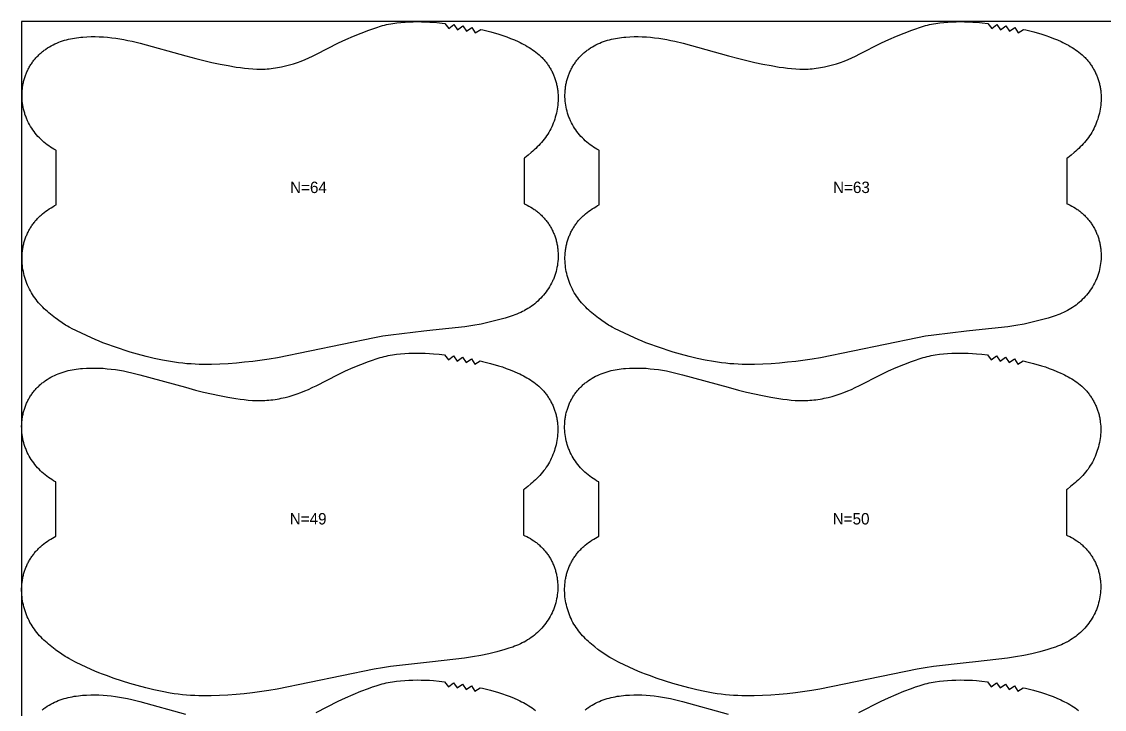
# Model space of a CAD drawing. Header units: inches. Extents: x 0 to 1906, y -77 to 1083.
# Drawn here: x 0 to 475.6, y 781.6 to 1083.5 of the extents above; entities that cross this region are included whole.
import ezdxf

# ---------------------------------------------------------------- set-up
doc = ezdxf.new("R2010")
doc.units = ezdxf.units.IN

msp = doc.modelspace()

# ---------------------------------------------------------------- linework, layer by layer
at = {"layer": '1'}
for points in [[(0, -77), (1905.5043, -77), (1905.5043, 1083.4717), (0, 1083.4717), (0, -77)], [(104.2139, 1062.6244), (106.028, 1062.6422), (106.9346, 1062.6798), (107.8403, 1062.7361), (108.745, 1062.8108), (109.6481, 1062.9035), (110.5492, 1063.0138), (111.4482, 1063.1413), (112.3444, 1063.2856), (113.2378, 1063.4463), (114.128, 1063.6231), (115.8985, 1064.0227), (117.6552, 1064.4809), (119.397, 1064.9939), (121.1228, 1065.5588), (122.8308, 1066.1749), (124.519, 1066.8424), (126.1854, 1067.5613), (127.8292, 1068.3295), (128.1159, 1068.4717), (129.455, 1069.1364), (139.1338, 1074.1352), (142.4247, 1075.6683), (145.7562, 1077.1129), (149.1169, 1078.4862), (152.51, 1079.779), (154.2211, 1080.3886), (155.9441, 1080.9623), (157.6812, 1081.4882), (158.5556, 1081.7295), (159.4343, 1081.9544), (160.3175, 1082.1618), (161.2047, 1082.3518), (162.0957, 1082.5249), (162.9899, 1082.6815), (164.7863, 1082.9473), (166.5907, 1083.153), (168.3999, 1083.3026), (170.2124, 1083.4016), (172.027, 1083.4561), (173.8426, 1083.4717), (175.6582, 1083.4535), (177.4729, 1083.4016), (179.2862, 1083.3156), (181.0972, 1083.1947), (183.4797, 1082.9833), (185.8579, 1082.7233), (187.5876, 1080.4943), (189.8254, 1082.2144), (191.5112, 1079.9533), (193.7816, 1081.6244), (195.4007, 1079.3195), (197.7187, 1080.9192), (199.259, 1078.5613), (201.6298, 1080.0816), (202.604, 1079.8513), (206.1196, 1078.9457), (209.6044, 1077.9261), (211.3334, 1077.3709), (213.0503, 1076.7797), (214.7515, 1076.1466), (216.4336, 1075.4655), (218.0931, 1074.7306), (218.913, 1074.3416), (219.7256, 1073.9375), (220.5303, 1073.5178), (221.3265, 1073.0819), (222.1137, 1072.6294), (222.8913, 1072.1598), (223.6585, 1071.6723), (224.4138, 1071.1663), (225.1552, 1070.6408), (225.881, 1070.0949), (226.5894, 1069.5278), (227.2785, 1068.9386), (227.6152, 1068.6354), (227.9465, 1068.3264), (228.2721, 1068.0114), (228.5916, 1067.6903), (228.9051, 1067.3631), (229.2123, 1067.0298), (229.5131, 1066.6907), (229.8076, 1066.3458), (230.0956, 1065.9954), (230.3771, 1065.6395), (230.652, 1065.2784), (230.9203, 1064.9122), (231.1818, 1064.541), (231.4365, 1064.165), (231.6843, 1063.7844), (231.9251, 1063.3993), (232.159, 1063.0099), (232.3858, 1062.6162), (232.6054, 1062.2186), (232.8178, 1061.8171), (233.0229, 1061.4118), (233.2206, 1061.003), (233.411, 1060.5907), (233.5939, 1060.1751), (233.7694, 1059.7564), (233.9373, 1059.3346), (234.0976, 1058.9099), (234.2503, 1058.4825), (234.3953, 1058.0525), (234.5326, 1057.6199), (234.6621, 1057.185), (234.7837, 1056.7479), (234.8975, 1056.3088), (235.0034, 1055.8676), (235.1013, 1055.4247), (235.1912, 1054.9802), (235.273, 1054.5341), (235.3468, 1054.0866), (235.4127, 1053.6378), (235.4707, 1053.1879), (235.5634, 1052.2854), (235.6253, 1051.3799), (235.6569, 1050.4726), (235.6589, 1049.5647), (235.6317, 1048.657), (235.5758, 1047.7508), (235.4917, 1046.8471), (235.3798, 1045.9465), (235.2405, 1045.0498), (235.0743, 1044.1576), (234.8814, 1043.2706), (234.6623, 1042.3896), (234.4174, 1041.5151), (234.147, 1040.6479), (233.8515, 1039.7886), (233.5309, 1038.9384), (233.1852, 1038.0983), (232.8141, 1037.2694), (232.4178, 1036.4527), (231.9961, 1035.6494), (231.5489, 1034.8604), (231.0762, 1034.087), (230.5782, 1033.3298), (230.0561, 1032.589), (229.5114, 1031.8641), (228.9457, 1031.1548), (228.3604, 1030.4609), (227.7572, 1029.782), (227.1374, 1029.1179), (226.5027, 1028.4681), (225.8544, 1027.8325), (225.1933, 1027.2105), (224.5202, 1026.6015), (223.8359, 1026.0052), (222.4365, 1024.8482), (221.0009, 1023.7354), (220.6589, 1023.4856), (220.6589, 1003.5658), (221.2179, 1003.3142), (222.0331, 1002.9157), (222.8351, 1002.4907), (223.6227, 1002.0392), (224.3948, 1001.5613), (225.1501, 1001.0572), (225.521, 1000.7955), (225.8873, 1000.5273), (226.2487, 1000.2527), (226.6051, 999.9717), (226.9564, 999.6844), (227.3023, 999.3908), (227.6428, 999.091), (227.9777, 998.7849), (228.3068, 998.4726), (228.6299, 998.1541), (228.9469, 997.8295), (229.2577, 997.4988), (229.5622, 997.1624), (229.8603, 996.8201), (230.1518, 996.4723), (230.4368, 996.119), (230.7149, 995.7603), (230.9863, 995.3965), (231.2507, 995.0275), (231.508, 994.6536), (231.7582, 994.275), (232.0011, 993.8916), (232.2367, 993.5037), (232.4647, 993.1113), (232.6852, 992.7147), (232.8981, 992.314), (233.1031, 991.9092), (233.3003, 991.5006), (233.4897, 991.0883), (233.6713, 990.6725), (233.845, 990.2533), (234.0109, 989.8309), (234.1689, 989.4054), (234.3189, 988.9771), (234.4611, 988.546), (234.5953, 988.1124), (234.7216, 987.6764), (234.8399, 987.2382), (234.9502, 986.7979), (235.0526, 986.3556), (235.1469, 985.9117), (235.2332, 985.4661), (235.3115, 985.0191), (235.3817, 984.5708), (235.444, 984.1213), (235.4983, 983.6709), (235.5447, 983.2195), (235.5832, 982.7673), (235.6367, 981.8613), (235.6589, 980.9539), (235.6502, 980.046), (235.6107, 979.1388), (235.5407, 978.2334), (235.4404, 977.3308), (235.3099, 976.4322), (235.1491, 975.5386), (234.958, 974.6511), (234.7366, 973.7709), (234.485, 972.8991), (234.3478, 972.4667), (234.2031, 972.0368), (234.0508, 971.6096), (233.8909, 971.1851), (233.7234, 970.7636), (233.5485, 970.3451), (233.3663, 969.9297), (233.1768, 969.5175), (232.7765, 968.7032), (232.3485, 967.9028), (231.8936, 967.117), (231.4129, 966.3467), (230.907, 965.5926), (230.3769, 964.8553), (229.8234, 964.1357), (229.2473, 963.4343), (228.6491, 962.7516), (228.0297, 962.0882), (227.3897, 961.4445), (226.7297, 960.8213), (226.0506, 960.219), (225.353, 959.6381), (224.6375, 959.0791), (223.9051, 958.5424), (223.1566, 958.0284), (222.3929, 957.5373), (221.6149, 957.0694), (220.8234, 956.6251), (220.6589, 956.5391), (220.0193, 956.2046), (219.2035, 955.8083), (218.377, 955.4361), (217.5408, 955.0863), (216.696, 954.7565), (215.8438, 954.4449), (214.1218, 953.8669), (212.3838, 953.3352), (208.8845, 952.3632), (205.3588, 951.4992), (201.8083, 950.7388), (198.2355, 950.0914), (194.6443, 949.5608), (180.6693, 948.0049), (176.6012, 947.552), (162.1726, 945.9017), (158.5864, 945.3374), (155.0098, 944.7093), (112.3327, 935.9376), (108.752, 935.3378), (101.5602, 934.3296), (97.953, 933.9174), (94.3376, 933.5841), (90.7158, 933.3276), (87.0898, 933.1436), (83.4605, 933.0334), (79.8292, 933.0049), (78.0139, 933.0303), (76.1996, 933.0879), (74.3868, 933.1815), (72.5762, 933.3123), (70.7689, 933.481), (68.9656, 933.6883), (67.1671, 933.9341), (65.3737, 934.216), (61.8028, 934.8749), (58.2539, 935.6417), (54.726, 936.5001), (50.8442, 937.5427), (47.7314, 938.449), (40.8168, 940.6668), (37.3885, 941.8663), (35.6885, 942.5027), (34.0025, 943.1732), (32.3326, 943.8821), (30.6753, 944.6213), (24.0934, 947.6985), (23.4815, 948.0049), (22.4705, 948.5111), (20.8731, 949.3699), (20.0866, 949.8212), (19.3087, 950.2873), (17.7779, 951.2616), (16.2796, 952.2871), (15.1546, 953.1085), (14.8126, 953.3582), (13.377, 954.4711), (11.9776, 955.6281), (11.2933, 956.2244), (10.6202, 956.8333), (9.9592, 957.4554), (9.3108, 958.091), (8.6761, 958.7407), (8.0563, 959.4049), (7.4531, 960.0838), (6.8678, 960.7777), (6.3021, 961.4869), (5.7575, 962.2118), (5.2354, 962.9527), (4.7373, 963.7098), (4.2646, 964.4833), (3.8174, 965.2722), (3.3957, 966.0756), (2.9994, 966.8923), (2.6284, 967.7212), (2.2826, 968.5613), (1.962, 969.4115), (1.6665, 970.2707), (1.3961, 971.1379), (1.1512, 972.0124), (0.9321, 972.8935), (0.7393, 973.7804), (0.573, 974.6726), (0.4337, 975.5694), (0.3218, 976.4699), (0.2377, 977.3737), (0.1818, 978.2799), (0.1546, 979.1875), (0.1566, 980.0955), (0.1882, 981.0028), (0.2501, 981.9082), (0.3428, 982.8108), (0.4008, 983.2607), (0.4667, 983.7094), (0.5405, 984.1569), (0.6223, 984.603), (0.7122, 985.0476), (0.8101, 985.4905), (0.916, 985.9316), (1.0298, 986.3708), (1.1515, 986.8079), (1.281, 987.2428), (1.4182, 987.6753), (1.5632, 988.1054), (1.7159, 988.5328), (1.8762, 988.9575), (2.0441, 989.3793), (2.2196, 989.798), (2.4025, 990.2136), (2.5929, 990.6259), (2.7906, 991.0347), (2.9957, 991.4399), (3.2081, 991.8414), (3.4277, 992.2391), (3.6545, 992.6327), (3.8884, 993.0222), (4.1292, 993.4073), (4.3771, 993.7879), (4.6317, 994.1639), (4.8932, 994.5351), (5.1615, 994.9013), (5.4364, 995.2624), (5.7179, 995.6183), (6.0059, 995.9687), (6.3004, 996.3136), (6.6012, 996.6527), (6.9084, 996.986), (7.2219, 997.3132), (7.5415, 997.6343), (7.867, 997.9493), (8.1983, 998.2583), (8.535, 998.5615), (9.2241, 999.1507), (9.9325, 999.7178), (10.6583, 1000.2636), (11.3997, 1000.7891), (12.155, 1001.2952), (12.9222, 1001.7826), (13.6998, 1002.2523), (14.487, 1002.7048), (15.1546, 1003.0703), (15.1546, 1026.9162), (14.9901, 1027.0022), (14.1987, 1027.4465), (13.4206, 1027.9144), (12.6569, 1028.4055), (11.9084, 1028.9196), (11.176, 1029.4562), (10.4606, 1030.0152), (9.7629, 1030.5961), (9.0838, 1031.1984), (8.4238, 1031.8217), (7.7838, 1032.4653), (7.1644, 1033.1287), (6.5663, 1033.8114), (5.9901, 1034.5128), (5.4366, 1035.2325), (4.9065, 1035.9697), (4.4006, 1036.7238), (3.9199, 1037.4941), (3.465, 1038.2799), (3.037, 1039.0803), (2.6367, 1039.8947), (2.4472, 1040.3068), (2.265, 1040.7222), (2.0901, 1041.1407), (1.9226, 1041.5623), (1.7628, 1041.9867), (1.6104, 1042.4139), (1.4657, 1042.8438), (1.3285, 1043.2762), (1.0769, 1044.1481), (0.8555, 1045.0282), (0.6644, 1045.9157), (0.5036, 1046.8093), (0.3731, 1047.708), (0.2728, 1048.6106), (0.2028, 1049.516), (0.1633, 1050.4231), (0.1546, 1051.331), (0.1768, 1052.2385), (0.2303, 1053.1445), (0.2688, 1053.5966), (0.3152, 1054.048), (0.3695, 1054.4985), (0.4318, 1054.9479), (0.5021, 1055.3962), (0.5803, 1055.8432), (0.6666, 1056.2888), (0.761, 1056.7328), (0.8633, 1057.175), (0.9736, 1057.6153), (1.0919, 1058.0535), (1.2182, 1058.4896), (1.3524, 1058.9232), (1.4946, 1059.3542), (1.6447, 1059.7825), (1.8026, 1060.208), (1.9685, 1060.6304), (2.1422, 1061.0496), (2.3238, 1061.4654), (2.5132, 1061.8777), (2.7104, 1062.2863), (2.9155, 1062.6911), (3.1283, 1063.0919), (3.3488, 1063.4885), (3.5768, 1063.8808), (3.8124, 1064.2687), (4.0553, 1064.6521), (4.3055, 1065.0308), (4.5628, 1065.4047), (4.8272, 1065.7736), (5.0986, 1066.1375), (5.3767, 1066.4961), (5.6617, 1066.8494), (5.9532, 1067.1973), (6.2513, 1067.5395), (6.5558, 1067.876), (6.8666, 1068.2066), (7.1836, 1068.5312), (7.5068, 1068.8497), (7.8358, 1069.162), (8.1707, 1069.4681), (8.5112, 1069.768), (8.8571, 1070.0616), (9.2084, 1070.3489), (9.5648, 1070.6298), (9.9263, 1070.9044), (10.2925, 1071.1726), (10.6635, 1071.4343), (11.4187, 1071.9384), (12.1908, 1072.4163), (12.9785, 1072.8678), (13.7804, 1073.2928), (14.5956, 1073.6913), (15.4231, 1074.0637), (16.2618, 1074.4103), (17.1107, 1074.7312), (17.9688, 1075.0267), (18.8351, 1075.2972), (19.7086, 1075.5429), (20.5884, 1075.7641), (21.4736, 1075.9621), (22.3637, 1076.1379), (23.2581, 1076.2929), (24.1559, 1076.4283), (25.0567, 1076.5453), (25.9597, 1076.6452), (26.8643, 1076.7292), (28.6763, 1076.8531), (30.4906, 1076.9194), (32.3055, 1076.9294), (34.1198, 1076.884), (35.9319, 1076.785), (37.741, 1076.6359), (39.5463, 1076.441), (41.3469, 1076.2044), (43.142, 1075.9295), (44.9306, 1075.6165), (46.7117, 1075.2646), (48.4842, 1074.8734), (52.0039, 1073.9849), (72.0586, 1068.4717), (76.5118, 1067.2475), (80.0356, 1066.3718), (83.5752, 1065.5621), (87.1305, 1064.8251), (90.6993, 1064.157), (94.2803, 1063.5598), (96.0766, 1063.2981), (97.8776, 1063.068), (99.6838, 1062.8758), (101.4941, 1062.7308), (103.3069, 1062.6434), (104.2139, 1062.6244)], [(342.7139, 1062.6244), (344.528, 1062.6422), (345.4346, 1062.6798), (346.3403, 1062.7361), (347.245, 1062.8108), (348.1481, 1062.9035), (349.0492, 1063.0138), (349.9482, 1063.1413), (350.8444, 1063.2856), (351.7378, 1063.4463), (352.628, 1063.6231), (354.3985, 1064.0227), (356.1552, 1064.4809), (357.897, 1064.9939), (359.6228, 1065.5588), (361.3308, 1066.1749), (363.019, 1066.8424), (364.6854, 1067.5613), (366.3292, 1068.3295), (366.6159, 1068.4717), (367.955, 1069.1364), (377.6338, 1074.1352), (380.9247, 1075.6683), (384.2562, 1077.1129), (387.6169, 1078.4862), (391.01, 1079.779), (392.7211, 1080.3886), (394.4441, 1080.9623), (396.1812, 1081.4882), (397.0556, 1081.7295), (397.9343, 1081.9544), (398.8175, 1082.1618), (399.7047, 1082.3518), (400.5957, 1082.5249), (401.4899, 1082.6815), (403.2863, 1082.9473), (405.0907, 1083.153), (406.8999, 1083.3026), (408.7124, 1083.4016), (410.527, 1083.4561), (412.3426, 1083.4717), (414.1582, 1083.4535), (415.9729, 1083.4016), (417.7862, 1083.3156), (419.5972, 1083.1947), (421.9797, 1082.9833), (424.3579, 1082.7233), (426.0876, 1080.4943), (428.3254, 1082.2144), (430.0112, 1079.9533), (432.2816, 1081.6244), (433.9007, 1079.3195), (436.2187, 1080.9192), (437.759, 1078.5613), (440.1298, 1080.0816), (441.104, 1079.8513), (444.6196, 1078.9457), (448.1044, 1077.9261), (449.8334, 1077.3709), (451.5503, 1076.7797), (453.2515, 1076.1466), (454.9336, 1075.4655), (456.5931, 1074.7306), (457.413, 1074.3416), (458.2256, 1073.9375), (459.0303, 1073.5178), (459.8265, 1073.0819), (460.6137, 1072.6294), (461.3913, 1072.1598), (462.1585, 1071.6723), (462.9138, 1071.1663), (463.6552, 1070.6408), (464.381, 1070.0949), (465.0894, 1069.5278), (465.7785, 1068.9386), (466.1152, 1068.6354), (466.4465, 1068.3264), (466.7721, 1068.0114), (467.0916, 1067.6903), (467.4051, 1067.3631), (467.7123, 1067.0298), (468.0131, 1066.6907), (468.3076, 1066.3458), (468.5956, 1065.9954), (468.8771, 1065.6395), (469.152, 1065.2784), (469.4203, 1064.9122), (469.6818, 1064.541), (469.9365, 1064.165), (470.1843, 1063.7844), (470.4251, 1063.3993), (470.659, 1063.0099), (470.8858, 1062.6162), (471.1054, 1062.2186), (471.3178, 1061.8171), (471.5229, 1061.4118), (471.7206, 1061.003), (471.911, 1060.5907), (472.0939, 1060.1751), (472.2694, 1059.7564), (472.4373, 1059.3346), (472.5976, 1058.9099), (472.7503, 1058.4825), (472.8953, 1058.0525), (473.0326, 1057.6199), (473.1621, 1057.185), (473.2837, 1056.7479), (473.3975, 1056.3088), (473.5034, 1055.8676), (473.6013, 1055.4247), (473.6912, 1054.9802), (473.773, 1054.5341), (473.8468, 1054.0866), (473.9127, 1053.6378), (473.9707, 1053.1879), (474.0634, 1052.2854), (474.1253, 1051.3799), (474.1569, 1050.4726), (474.1589, 1049.5647), (474.1317, 1048.657), (474.0758, 1047.7508), (473.9917, 1046.8471), (473.8798, 1045.9465), (473.7405, 1045.0498), (473.5743, 1044.1576), (473.3814, 1043.2706), (473.1623, 1042.3896), (472.9174, 1041.5151), (472.647, 1040.6479), (472.3515, 1039.7886), (472.0309, 1038.9384), (471.6852, 1038.0983), (471.3141, 1037.2694), (470.9178, 1036.4527), (470.4961, 1035.6494), (470.0489, 1034.8604), (469.5762, 1034.087), (469.0782, 1033.3298), (468.5561, 1032.589), (468.0114, 1031.8641), (467.4457, 1031.1548), (466.8604, 1030.4609), (466.2572, 1029.782), (465.6374, 1029.1179), (465.0027, 1028.4681), (464.3544, 1027.8325), (463.6933, 1027.2105), (463.0202, 1026.6015), (462.3359, 1026.0052), (460.9365, 1024.8482), (459.5009, 1023.7354), (459.1589, 1023.4856), (459.1589, 1003.5658), (459.7179, 1003.3142), (460.5331, 1002.9157), (461.3351, 1002.4907), (462.1227, 1002.0392), (462.8948, 1001.5613), (463.6501, 1001.0572), (464.021, 1000.7955), (464.3873, 1000.5273), (464.7487, 1000.2527), (465.1051, 999.9717), (465.4564, 999.6844), (465.8023, 999.3908), (466.1428, 999.091), (466.4777, 998.7849), (466.8068, 998.4726), (467.1299, 998.1541), (467.4469, 997.8295), (467.7577, 997.4988), (468.0622, 997.1624), (468.3603, 996.8201), (468.6518, 996.4723), (468.9368, 996.119), (469.2149, 995.7603), (469.4863, 995.3965), (469.7507, 995.0275), (470.008, 994.6536), (470.2582, 994.275), (470.5011, 993.8916), (470.7367, 993.5037), (470.9647, 993.1113), (471.1852, 992.7147), (471.3981, 992.314), (471.6031, 991.9092), (471.8003, 991.5006), (471.9897, 991.0883), (472.1713, 990.6725), (472.345, 990.2533), (472.5109, 989.8309), (472.6689, 989.4054), (472.8189, 988.9771), (472.9611, 988.546), (473.0953, 988.1124), (473.2216, 987.6764), (473.3399, 987.2382), (473.4502, 986.7979), (473.5526, 986.3556), (473.6469, 985.9117), (473.7332, 985.4661), (473.8115, 985.0191), (473.8817, 984.5708), (473.944, 984.1213), (473.9983, 983.6709), (474.0447, 983.2195), (474.0832, 982.7673), (474.1367, 981.8613), (474.1589, 980.9539), (474.1502, 980.046), (474.1107, 979.1388), (474.0407, 978.2334), (473.9404, 977.3308), (473.8099, 976.4322), (473.6491, 975.5386), (473.458, 974.6511), (473.2366, 973.7709), (472.985, 972.8991), (472.8478, 972.4667), (472.7031, 972.0368), (472.5508, 971.6096), (472.3909, 971.1851), (472.2234, 970.7636), (472.0485, 970.3451), (471.8663, 969.9297), (471.6768, 969.5175), (471.2765, 968.7032), (470.8485, 967.9028), (470.3936, 967.117), (469.9129, 966.3467), (469.407, 965.5926), (468.8769, 964.8553), (468.3234, 964.1357), (467.7473, 963.4343), (467.1491, 962.7516), (466.5297, 962.0882), (465.8897, 961.4445), (465.2297, 960.8213), (464.5506, 960.219), (463.853, 959.6381), (463.1375, 959.0791), (462.4051, 958.5424), (461.6566, 958.0284), (460.8929, 957.5373), (460.1149, 957.0694), (459.3234, 956.6251), (459.1589, 956.5391), (458.5193, 956.2046), (457.7035, 955.8083), (456.877, 955.4361), (456.0408, 955.0863), (455.196, 954.7565), (454.3438, 954.4449), (452.6218, 953.8669), (450.8838, 953.3352), (447.3845, 952.3632), (443.8588, 951.4992), (440.3083, 950.7388), (436.7355, 950.0914), (433.1443, 949.5608), (419.1693, 948.0049), (415.1012, 947.552), (400.6726, 945.9017), (397.0864, 945.3374), (393.5098, 944.7093), (350.8327, 935.9376), (347.252, 935.3378), (340.0602, 934.3296), (336.453, 933.9174), (332.8376, 933.5841), (329.2158, 933.3276), (325.5898, 933.1436), (321.9605, 933.0334), (318.3292, 933.0049), (316.5139, 933.0303), (314.6996, 933.0879), (312.8868, 933.1815), (311.0762, 933.3123), (309.2689, 933.481), (307.4656, 933.6883), (305.6671, 933.9341), (303.8737, 934.216), (300.3028, 934.8749), (296.7539, 935.6417), (293.226, 936.5001), (289.3442, 937.5427), (286.2314, 938.449), (279.3168, 940.6668), (275.8885, 941.8663), (274.1885, 942.5027), (272.5025, 943.1732), (270.8326, 943.8821), (269.1753, 944.6213), (262.5934, 947.6985), (261.9815, 948.0049), (260.9705, 948.5111), (259.3731, 949.3699), (258.5866, 949.8212), (257.8087, 950.2873), (256.2779, 951.2616), (254.7796, 952.2871), (253.6546, 953.1085), (253.3126, 953.3582), (251.877, 954.4711), (250.4776, 955.6281), (249.7933, 956.2244), (249.1202, 956.8333), (248.4592, 957.4554), (247.8108, 958.091), (247.1761, 958.7407), (246.5563, 959.4049), (245.9531, 960.0838), (245.3678, 960.7777), (244.8021, 961.4869), (244.2575, 962.2118), (243.7354, 962.9527), (243.2373, 963.7098), (242.7646, 964.4833), (242.3174, 965.2722), (241.8957, 966.0756), (241.4994, 966.8923), (241.1284, 967.7212), (240.7826, 968.5613), (240.462, 969.4115), (240.1665, 970.2707), (239.8961, 971.1379), (239.6512, 972.0124), (239.4321, 972.8935), (239.2393, 973.7804), (239.073, 974.6726), (238.9337, 975.5694), (238.8218, 976.4699), (238.7377, 977.3737), (238.6818, 978.2799), (238.6546, 979.1875), (238.6566, 980.0955), (238.6882, 981.0028), (238.7501, 981.9082), (238.8428, 982.8108), (238.9008, 983.2607), (238.9667, 983.7094), (239.0405, 984.1569), (239.1223, 984.603), (239.2122, 985.0476), (239.3101, 985.4905), (239.416, 985.9316), (239.5298, 986.3708), (239.6515, 986.8079), (239.781, 987.2428), (239.9182, 987.6753), (240.0632, 988.1054), (240.2159, 988.5328), (240.3762, 988.9575), (240.5441, 989.3793), (240.7196, 989.798), (240.9025, 990.2136), (241.0929, 990.6259), (241.2906, 991.0347), (241.4957, 991.4399), (241.7081, 991.8414), (241.9277, 992.2391), (242.1545, 992.6327), (242.3884, 993.0222), (242.6292, 993.4073), (242.8771, 993.7879), (243.1317, 994.1639), (243.3932, 994.5351), (243.6615, 994.9013), (243.9364, 995.2624), (244.2179, 995.6183), (244.5059, 995.9687), (244.8004, 996.3136), (245.1012, 996.6527), (245.4084, 996.986), (245.7219, 997.3132), (246.0415, 997.6343), (246.367, 997.9493), (246.6983, 998.2583), (247.035, 998.5615), (247.7241, 999.1507), (248.4325, 999.7178), (249.1583, 1000.2636), (249.8997, 1000.7891), (250.655, 1001.2952), (251.4222, 1001.7826), (252.1998, 1002.2523), (252.987, 1002.7048), (253.6546, 1003.0703), (253.6546, 1026.9162), (253.4901, 1027.0022), (252.6987, 1027.4465), (251.9206, 1027.9144), (251.1569, 1028.4055), (250.4084, 1028.9196), (249.676, 1029.4562), (248.9606, 1030.0152), (248.2629, 1030.5961), (247.5838, 1031.1984), (246.9238, 1031.8217), (246.2838, 1032.4653), (245.6644, 1033.1287), (245.0663, 1033.8114), (244.4901, 1034.5128), (243.9366, 1035.2325), (243.4065, 1035.9697), (242.9006, 1036.7238), (242.4199, 1037.4941), (241.965, 1038.2799), (241.537, 1039.0803), (241.1367, 1039.8947), (240.9472, 1040.3068), (240.765, 1040.7222), (240.5901, 1041.1407), (240.4226, 1041.5623), (240.2628, 1041.9867), (240.1104, 1042.4139), (239.9657, 1042.8438), (239.8285, 1043.2762), (239.5769, 1044.1481), (239.3555, 1045.0282), (239.1644, 1045.9157), (239.0036, 1046.8093), (238.8731, 1047.708), (238.7728, 1048.6106), (238.7028, 1049.516), (238.6633, 1050.4231), (238.6546, 1051.331), (238.6768, 1052.2385), (238.7303, 1053.1445), (238.7688, 1053.5966), (238.8152, 1054.048), (238.8695, 1054.4985), (238.9318, 1054.9479), (239.0021, 1055.3962), (239.0803, 1055.8432), (239.1666, 1056.2888), (239.261, 1056.7328), (239.3633, 1057.175), (239.4736, 1057.6153), (239.5919, 1058.0535), (239.7182, 1058.4896), (239.8524, 1058.9232), (239.9946, 1059.3542), (240.1447, 1059.7825), (240.3026, 1060.208), (240.4685, 1060.6304), (240.6422, 1061.0496), (240.8238, 1061.4654), (241.0132, 1061.8777), (241.2104, 1062.2863), (241.4155, 1062.6911), (241.6283, 1063.0919), (241.8488, 1063.4885), (242.0768, 1063.8808), (242.3124, 1064.2687), (242.5553, 1064.6521), (242.8055, 1065.0308), (243.0628, 1065.4047), (243.3272, 1065.7736), (243.5986, 1066.1375), (243.8767, 1066.4961), (244.1617, 1066.8494), (244.4532, 1067.1973), (244.7513, 1067.5395), (245.0558, 1067.876), (245.3666, 1068.2066), (245.6836, 1068.5312), (246.0068, 1068.8497), (246.3358, 1069.162), (246.6707, 1069.4681), (247.0112, 1069.768), (247.3571, 1070.0616), (247.7084, 1070.3489), (248.0648, 1070.6298), (248.4263, 1070.9044), (248.7925, 1071.1726), (249.1635, 1071.4343), (249.9187, 1071.9384), (250.6908, 1072.4163), (251.4785, 1072.8678), (252.2804, 1073.2928), (253.0956, 1073.6913), (253.9231, 1074.0637), (254.7618, 1074.4103), (255.6107, 1074.7312), (256.4688, 1075.0267), (257.3351, 1075.2972), (258.2086, 1075.5429), (259.0884, 1075.7641), (259.9736, 1075.9621), (260.8637, 1076.1379), (261.7581, 1076.2929), (262.6559, 1076.4283), (263.5567, 1076.5453), (264.4597, 1076.6452), (265.3643, 1076.7292), (267.1763, 1076.8531), (268.9906, 1076.9194), (270.8055, 1076.9294), (272.6198, 1076.884), (274.4319, 1076.785), (276.241, 1076.6359), (278.0463, 1076.441), (279.8469, 1076.2044), (281.642, 1075.9295), (283.4306, 1075.6165), (285.2117, 1075.2646), (286.9842, 1074.8734), (290.5039, 1073.9849), (310.5586, 1068.4717), (315.0118, 1067.2475), (318.5356, 1066.3718), (322.0752, 1065.5621), (325.6305, 1064.8251), (329.1993, 1064.157), (332.7803, 1063.5598), (334.5766, 1063.2981), (336.3776, 1063.068), (338.1838, 1062.8758), (339.9941, 1062.7308), (341.8069, 1062.6434), (342.7139, 1062.6244)], [(104.0593, 917.1195), (105.8734, 917.1373), (106.78, 917.1749), (107.6858, 917.2312), (108.5904, 917.3059), (109.4935, 917.3986), (110.3946, 917.5089), (111.2936, 917.6363), (112.1898, 917.7807), (113.0832, 917.9414), (113.9734, 918.1182), (115.7439, 918.5178), (117.5006, 918.976), (119.2424, 919.489), (120.9682, 920.0538), (122.6762, 920.67), (124.3644, 921.3374), (126.0308, 922.0563), (127.6746, 922.8245), (127.9613, 922.9668), (129.3004, 923.6315), (138.9792, 928.6303), (142.2701, 930.1634), (145.6016, 931.6079), (148.9623, 932.9813), (152.3554, 934.2741), (154.0665, 934.8837), (155.7895, 935.4574), (157.5266, 935.9832), (158.401, 936.2246), (159.2797, 936.4495), (160.1629, 936.6569), (161.0501, 936.8469), (161.9411, 937.02), (162.8353, 937.1766), (164.6317, 937.4424), (166.4361, 937.648), (168.2453, 937.7976), (170.0578, 937.8967), (171.8724, 937.9511), (173.6881, 937.9668), (175.5036, 937.9485), (177.3184, 937.8967), (179.1316, 937.8107), (180.9426, 937.6898), (183.3251, 937.4784), (185.7033, 937.2184), (187.433, 934.9894), (189.6708, 936.7095), (191.3566, 934.4483), (193.627, 936.1195), (195.2461, 933.8146), (197.5641, 935.4143), (199.1044, 933.0564), (201.4752, 934.5766), (202.4494, 934.3463), (205.965, 933.4408), (209.4498, 932.4212), (211.1788, 931.866), (212.8957, 931.2748), (214.5969, 930.6417), (216.279, 929.9606), (217.9385, 929.2257), (218.7584, 928.8367), (219.571, 928.4326), (220.3757, 928.0129), (221.1719, 927.577), (221.9591, 927.1245), (222.7367, 926.6548), (223.5039, 926.1674), (224.2592, 925.6613), (225.0006, 925.1358), (225.7264, 924.59), (226.4348, 924.0229), (227.1239, 923.4337), (227.4606, 923.1305), (227.7919, 922.8215), (228.1175, 922.5065), (228.437, 922.1854), (228.7505, 921.8582), (229.0577, 921.5249), (229.3585, 921.1858), (229.653, 920.8409), (229.941, 920.4905), (230.2225, 920.1346), (230.4974, 919.7735), (230.7657, 919.4073), (231.0272, 919.0361), (231.2819, 918.6601), (231.5297, 918.2795), (231.7705, 917.8944), (232.0044, 917.5049), (232.2312, 917.1113), (232.4508, 916.7136), (232.6632, 916.3121), (232.8683, 915.9069), (233.066, 915.4981), (233.2564, 915.0858), (233.4393, 914.6702), (233.6148, 914.2515), (233.7827, 913.8297), (233.943, 913.405), (234.0957, 912.9776), (234.2407, 912.5475), (234.378, 912.115), (234.5075, 911.6801), (234.6291, 911.243), (234.7429, 910.8038), (234.8488, 910.3627), (234.9467, 909.9198), (235.0366, 909.4752), (235.1184, 909.0291), (235.1922, 908.5816), (235.2581, 908.1329), (235.3161, 907.683), (235.4088, 906.7804), (235.4707, 905.875), (235.5024, 904.9677), (235.5043, 904.0597), (235.4771, 903.1521), (235.4212, 902.2459), (235.3371, 901.3421), (235.2252, 900.4415), (235.0859, 899.5448), (234.9197, 898.6526), (234.7268, 897.7657), (234.5077, 896.8846), (234.2628, 896.0101), (233.9924, 895.1429), (233.6969, 894.2837), (233.3763, 893.4335), (233.0306, 892.5934), (232.6595, 891.7645), (232.2632, 890.9478), (231.8415, 890.1444), (231.3943, 889.3555), (230.9216, 888.582), (230.4236, 887.8249), (229.9015, 887.084), (229.3568, 886.3591), (228.7911, 885.6499), (228.2058, 884.956), (227.6026, 884.2771), (226.9828, 883.6129), (226.3481, 882.9632), (225.6998, 882.3276), (225.0387, 881.7055), (224.3656, 881.0966), (223.6813, 880.5003), (222.2819, 879.3433), (220.8463, 878.2304), (220.5043, 877.9807), (220.5043, 858.0609), (221.0633, 857.8093), (221.8785, 857.4107), (222.6805, 856.9858), (223.4681, 856.5343), (224.2402, 856.0563), (224.9955, 855.5523), (225.3664, 855.2905), (225.7327, 855.0224), (226.0941, 854.7478), (226.4505, 854.4668), (226.8018, 854.1795), (227.1477, 853.8859), (227.4882, 853.586), (227.8231, 853.2799), (228.1522, 852.9676), (228.4753, 852.6491), (228.7923, 852.3245), (229.1031, 851.9939), (229.4076, 851.6574), (229.7057, 851.3152), (229.9972, 850.9674), (230.2822, 850.6141), (230.5604, 850.2554), (230.8317, 849.8915), (231.0961, 849.5226), (231.3534, 849.1487), (231.6036, 848.77), (231.8465, 848.3867), (232.0821, 847.9987), (232.3102, 847.6064), (232.5306, 847.2098), (232.7435, 846.8091), (232.9485, 846.4043), (233.1457, 845.9957), (233.3351, 845.5834), (233.5167, 845.1675), (233.6904, 844.7483), (233.8563, 844.3259), (234.0143, 843.9005), (234.1643, 843.4722), (234.3065, 843.0411), (234.4407, 842.6075), (234.567, 842.1715), (234.6853, 841.7333), (234.7956, 841.2929), (234.898, 840.8507), (234.9923, 840.4067), (235.0786, 839.9612), (235.1569, 839.5142), (235.2271, 839.0659), (235.2894, 838.6164), (235.3437, 838.1659), (235.3901, 837.7146), (235.4286, 837.2624), (235.4821, 836.3564), (235.5043, 835.4489), (235.4956, 834.5411), (235.4561, 833.6339), (235.3861, 832.7285), (235.2858, 831.8259), (235.1553, 830.9273), (234.9945, 830.0336), (234.8034, 829.1462), (234.582, 828.266), (234.3304, 827.3942), (234.1932, 826.9618), (234.0485, 826.5319), (233.8962, 826.1046), (233.7363, 825.6802), (233.5688, 825.2587), (233.3939, 824.8402), (233.2117, 824.4248), (233.0222, 824.0126), (232.6219, 823.1982), (232.1939, 822.3978), (231.739, 821.6121), (231.2583, 820.8418), (230.7524, 820.0876), (230.2223, 819.3504), (229.6688, 818.6308), (229.0927, 817.9294), (228.4945, 817.2467), (227.8751, 816.5832), (227.2351, 815.9396), (226.5752, 815.3164), (225.896, 814.714), (225.1984, 814.1331), (224.4829, 813.5742), (223.7505, 813.0375), (223.002, 812.5235), (222.2383, 812.0324), (221.4603, 811.5645), (220.6688, 811.1202), (220.5043, 811.0342), (219.8647, 810.6997), (219.049, 810.3034), (218.2224, 809.9312), (217.3862, 809.5813), (216.5414, 809.2516), (215.6892, 808.9399), (213.9672, 808.362), (212.2292, 807.8303), (208.7299, 806.8583), (205.2042, 805.9943), (201.6537, 805.2339), (198.0809, 804.5865), (194.4897, 804.0559), (180.5147, 802.5), (176.4466, 802.0471), (162.018, 800.3968), (158.4318, 799.8325), (154.8552, 799.2044), (112.1781, 790.4326), (108.5974, 789.8328), (101.4056, 788.8247), (97.7984, 788.4125), (94.183, 788.0792), (90.5612, 787.8227), (86.9352, 787.6387), (83.3059, 787.5284), (79.6746, 787.5), (77.8593, 787.5254), (76.045, 787.583), (74.2322, 787.6766), (72.4216, 787.8074), (70.6143, 787.9761), (68.811, 788.1834), (67.0125, 788.4292), (65.2191, 788.711), (61.6482, 789.37), (58.0993, 790.1367), (54.5715, 790.9952), (50.6896, 792.0377), (47.5768, 792.9441), (40.6622, 795.1619), (37.2339, 796.3613), (35.5339, 796.9978), (33.8479, 797.6683), (32.178, 798.3771), (30.5207, 799.1163), (23.9388, 802.1936), (23.3269, 802.5), (22.3159, 803.0062), (20.7185, 803.8649), (19.932, 804.3162), (19.1541, 804.7824), (17.6233, 805.7567), (16.125, 806.7822), (15, 807.6036), (14.658, 807.8533), (13.2224, 808.9661), (11.823, 810.1231), (11.1387, 810.7195), (10.4656, 811.3284), (9.8046, 811.9504), (9.1562, 812.5861), (8.5215, 813.2358), (7.9017, 813.9), (7.2985, 814.5788), (6.7132, 815.2727), (6.1475, 815.982), (5.6029, 816.7069), (5.0808, 817.4478), (4.5827, 818.2049), (4.11, 818.9784), (3.6628, 819.7673), (3.2411, 820.5707), (2.8448, 821.3873), (2.4738, 822.2163), (2.128, 823.0564), (1.8074, 823.9066), (1.5119, 824.7658), (1.2416, 825.633), (0.9966, 826.5075), (0.7775, 827.3886), (0.5847, 828.2755), (0.4184, 829.1677), (0.2791, 830.0644), (0.1672, 830.965), (0.0831, 831.8688), (0.0272, 832.775), (0, 833.6826), (0.002, 834.5906), (0.0337, 835.4979), (0.0956, 836.4033), (0.1882, 837.3059), (0.2462, 837.7558), (0.3121, 838.2045), (0.3859, 838.652), (0.4677, 839.0981), (0.5576, 839.5427), (0.6555, 839.9856), (0.7614, 840.4267), (0.8752, 840.8659), (0.9969, 841.303), (1.1264, 841.7379), (1.2636, 842.1704), (1.4086, 842.6005), (1.5613, 843.0279), (1.7216, 843.4526), (1.8896, 843.8743), (2.065, 844.2931), (2.2479, 844.7087), (2.4383, 845.1209), (2.636, 845.5298), (2.8412, 845.935), (3.0535, 846.3365), (3.2732, 846.7342), (3.4999, 847.1278), (3.7338, 847.5172), (3.9746, 847.9024), (4.2225, 848.283), (4.4772, 848.659), (4.7386, 849.0301), (5.0069, 849.3964), (5.2818, 849.7575), (5.5633, 850.1133), (5.8513, 850.4638), (6.1458, 850.8086), (6.4467, 851.1478), (6.7538, 851.481), (7.0673, 851.8083), (7.3869, 852.1293), (7.7124, 852.4443), (8.0437, 852.7534), (8.3804, 853.0565), (9.0695, 853.6457), (9.7779, 854.2128), (10.5037, 854.7587), (11.2452, 855.2842), (12.0004, 855.7902), (12.7676, 856.2777), (13.5452, 856.7474), (14.3324, 857.1999), (15, 857.5653), (15, 881.4113), (14.8355, 881.4973), (14.0441, 881.9416), (13.266, 882.4095), (12.5023, 882.9006), (11.7538, 883.4146), (11.0214, 883.9513), (10.306, 884.5102), (9.6083, 885.0912), (8.9292, 885.6935), (8.2692, 886.3167), (7.6292, 886.9604), (7.0098, 887.6238), (6.4117, 888.3065), (5.8355, 889.0079), (5.282, 889.7275), (4.7519, 890.4648), (4.2461, 891.2189), (3.7653, 891.9892), (3.3105, 892.7749), (2.8825, 893.5754), (2.4821, 894.3897), (2.2926, 894.8019), (2.1104, 895.2173), (1.9355, 895.6358), (1.768, 896.0573), (1.6082, 896.4818), (1.4558, 896.909), (1.3111, 897.3389), (1.1739, 897.7713), (0.9223, 898.6431), (0.7009, 899.5233), (0.5098, 900.4108), (0.349, 901.3044), (0.2185, 902.203), (0.1182, 903.1056), (0.0482, 904.011), (0.0087, 904.9182), (0, 905.8261), (0.0222, 906.7335), (0.0757, 907.6395), (0.1142, 908.0917), (0.1606, 908.5431), (0.2149, 908.9935), (0.2772, 909.443), (0.3475, 909.8913), (0.4257, 910.3383), (0.512, 910.7839), (0.6064, 911.2278), (0.7087, 911.6701), (0.819, 912.1104), (0.9373, 912.5486), (1.0636, 912.9846), (1.1978, 913.4182), (1.34, 913.8493), (1.4901, 914.2776), (1.648, 914.7031), (1.8139, 915.1255), (1.9876, 915.5447), (2.1692, 915.9605), (2.3586, 916.3728), (2.5558, 916.7814), (2.7609, 917.1862), (2.9737, 917.5869), (3.1942, 917.9835), (3.4223, 918.3759), (3.6578, 918.7638), (3.9007, 919.1472), (4.1509, 919.5258), (4.4082, 919.8997), (4.6726, 920.2687), (4.944, 920.6325), (5.2222, 920.9912), (5.5071, 921.3445), (5.7986, 921.6923), (6.0967, 922.0346), (6.4012, 922.371), (6.712, 922.7017), (7.029, 923.0263), (7.3522, 923.3447), (7.6812, 923.6571), (8.0161, 923.9632), (8.3566, 924.263), (8.7025, 924.5566), (9.0538, 924.8439), (9.4102, 925.1249), (9.7717, 925.3995), (10.1379, 925.6677), (10.5089, 925.9294), (11.2641, 926.4335), (12.0362, 926.9114), (12.8239, 927.3629), (13.6258, 927.7879), (14.441, 928.1864), (15.2685, 928.5588), (16.1072, 928.9053), (16.9561, 929.2263), (17.8142, 929.5218), (18.6805, 929.7923), (19.554, 930.0379), (20.4338, 930.2592), (21.319, 930.4571), (22.2091, 930.633), (23.1035, 930.788), (24.0013, 930.9234), (24.9021, 931.0404), (25.8051, 931.1403), (26.7097, 931.2243), (28.5217, 931.3481), (30.336, 931.4145), (32.1509, 931.4244), (33.9652, 931.3791), (35.7773, 931.28), (37.5864, 931.131), (39.3917, 930.936), (41.1923, 930.6994), (42.9874, 930.4246), (44.776, 930.1115), (46.5571, 929.7597), (48.3296, 929.3685), (51.8493, 928.48), (71.904, 922.9668), (76.3572, 921.7426), (79.881, 920.8669), (83.4206, 920.0572), (86.9759, 919.3202), (90.5447, 918.652), (94.1257, 918.0549), (95.922, 917.7931), (97.723, 917.5631), (99.5292, 917.3709), (101.3395, 917.2259), (103.1523, 917.1385), (104.0593, 917.1195)], [(342.5593, 917.1195), (344.3734, 917.1373), (345.28, 917.1749), (346.1858, 917.2312), (347.0904, 917.3059), (347.9935, 917.3986), (348.8946, 917.5089), (349.7936, 917.6363), (350.6898, 917.7807), (351.5832, 917.9414), (352.4734, 918.1182), (354.2439, 918.5178), (356.0006, 918.976), (357.7424, 919.489), (359.4682, 920.0538), (361.1762, 920.67), (362.8644, 921.3374), (364.5308, 922.0563), (366.1746, 922.8245), (366.4613, 922.9668), (367.8004, 923.6315), (377.4792, 928.6303), (380.7701, 930.1634), (384.1016, 931.6079), (387.4623, 932.9813), (390.8554, 934.2741), (392.5665, 934.8837), (394.2895, 935.4574), (396.0266, 935.9832), (396.901, 936.2246), (397.7797, 936.4495), (398.6629, 936.6569), (399.5501, 936.8469), (400.4411, 937.02), (401.3353, 937.1766), (403.1317, 937.4424), (404.9361, 937.648), (406.7453, 937.7976), (408.5578, 937.8967), (410.3724, 937.9511), (412.1881, 937.9668), (414.0036, 937.9485), (415.8184, 937.8967), (417.6316, 937.8107), (419.4426, 937.6898), (421.8251, 937.4784), (424.2033, 937.2184), (425.933, 934.9894), (428.1708, 936.7095), (429.8566, 934.4483), (432.127, 936.1195), (433.7461, 933.8146), (436.0641, 935.4143), (437.6044, 933.0564), (439.9752, 934.5766), (440.9494, 934.3463), (444.465, 933.4408), (447.9498, 932.4212), (449.6788, 931.866), (451.3957, 931.2748), (453.0969, 930.6417), (454.779, 929.9606), (456.4385, 929.2257), (457.2584, 928.8367), (458.071, 928.4326), (458.8757, 928.0129), (459.6719, 927.577), (460.4591, 927.1245), (461.2367, 926.6548), (462.0039, 926.1674), (462.7592, 925.6613), (463.5006, 925.1358), (464.2264, 924.59), (464.9348, 924.0229), (465.6239, 923.4337), (465.9606, 923.1305), (466.2919, 922.8215), (466.6175, 922.5065), (466.937, 922.1854), (467.2505, 921.8582), (467.5577, 921.5249), (467.8585, 921.1858), (468.153, 920.8409), (468.441, 920.4905), (468.7225, 920.1346), (468.9974, 919.7735), (469.2657, 919.4073), (469.5272, 919.0361), (469.7819, 918.6601), (470.0297, 918.2795), (470.2705, 917.8944), (470.5044, 917.5049), (470.7312, 917.1113), (470.9508, 916.7136), (471.1632, 916.3121), (471.3683, 915.9069), (471.566, 915.4981), (471.7564, 915.0858), (471.9393, 914.6702), (472.1148, 914.2515), (472.2827, 913.8297), (472.443, 913.405), (472.5957, 912.9776), (472.7407, 912.5475), (472.878, 912.115), (473.0075, 911.6801), (473.1291, 911.243), (473.2429, 910.8038), (473.3488, 910.3627), (473.4467, 909.9198), (473.5366, 909.4752), (473.6184, 909.0291), (473.6922, 908.5816), (473.7581, 908.1329), (473.8161, 907.683), (473.9088, 906.7804), (473.9707, 905.875), (474.0024, 904.9677), (474.0043, 904.0597), (473.9771, 903.1521), (473.9212, 902.2459), (473.8371, 901.3421), (473.7252, 900.4415), (473.5859, 899.5448), (473.4197, 898.6526), (473.2268, 897.7657), (473.0077, 896.8846), (472.7628, 896.0101), (472.4924, 895.1429), (472.1969, 894.2837), (471.8763, 893.4335), (471.5306, 892.5934), (471.1595, 891.7645), (470.7632, 890.9478), (470.3415, 890.1444), (469.8943, 889.3555), (469.4216, 888.582), (468.9236, 887.8249), (468.4015, 887.084), (467.8568, 886.3591), (467.2911, 885.6499), (466.7058, 884.956), (466.1026, 884.2771), (465.4828, 883.6129), (464.8481, 882.9632), (464.1998, 882.3276), (463.5387, 881.7055), (462.8656, 881.0966), (462.1813, 880.5003), (460.7819, 879.3433), (459.3463, 878.2304), (459.0043, 877.9807), (459.0043, 858.0609), (459.5633, 857.8093), (460.3785, 857.4107), (461.1805, 856.9858), (461.9681, 856.5343), (462.7402, 856.0563), (463.4955, 855.5523), (463.8664, 855.2905), (464.2327, 855.0224), (464.5941, 854.7478), (464.9505, 854.4668), (465.3018, 854.1795), (465.6477, 853.8859), (465.9882, 853.586), (466.3231, 853.2799), (466.6522, 852.9676), (466.9753, 852.6491), (467.2923, 852.3245), (467.6031, 851.9939), (467.9076, 851.6574), (468.2057, 851.3152), (468.4972, 850.9674), (468.7822, 850.6141), (469.0604, 850.2554), (469.3317, 849.8915), (469.5961, 849.5226), (469.8534, 849.1487), (470.1036, 848.77), (470.3465, 848.3867), (470.5821, 847.9987), (470.8102, 847.6064), (471.0306, 847.2098), (471.2435, 846.8091), (471.4485, 846.4043), (471.6457, 845.9957), (471.8351, 845.5834), (472.0167, 845.1675), (472.1904, 844.7483), (472.3563, 844.3259), (472.5143, 843.9005), (472.6643, 843.4722), (472.8065, 843.0411), (472.9407, 842.6075), (473.067, 842.1715), (473.1853, 841.7333), (473.2956, 841.2929), (473.398, 840.8507), (473.4923, 840.4067), (473.5786, 839.9612), (473.6569, 839.5142), (473.7271, 839.0659), (473.7894, 838.6164), (473.8437, 838.1659), (473.8901, 837.7146), (473.9286, 837.2624), (473.9821, 836.3564), (474.0043, 835.4489), (473.9956, 834.5411), (473.9561, 833.6339), (473.8861, 832.7285), (473.7858, 831.8259), (473.6553, 830.9273), (473.4945, 830.0336), (473.3034, 829.1462), (473.082, 828.266), (472.8304, 827.3942), (472.6932, 826.9618), (472.5485, 826.5319), (472.3962, 826.1046), (472.2363, 825.6802), (472.0688, 825.2587), (471.8939, 824.8402), (471.7117, 824.4248), (471.5222, 824.0126), (471.1219, 823.1982), (470.6939, 822.3978), (470.239, 821.6121), (469.7583, 820.8418), (469.2524, 820.0876), (468.7223, 819.3504), (468.1688, 818.6308), (467.5927, 817.9294), (466.9945, 817.2467), (466.3751, 816.5832), (465.7351, 815.9396), (465.0752, 815.3164), (464.396, 814.714), (463.6984, 814.1331), (462.9829, 813.5742), (462.2505, 813.0375), (461.502, 812.5235), (460.7383, 812.0324), (459.9603, 811.5645), (459.1688, 811.1202), (459.0043, 811.0342), (458.3647, 810.6997), (457.549, 810.3034), (456.7224, 809.9312), (455.8862, 809.5813), (455.0414, 809.2516), (454.1892, 808.9399), (452.4672, 808.362), (450.7292, 807.8303), (447.2299, 806.8583), (443.7042, 805.9943), (440.1537, 805.2339), (436.5809, 804.5865), (432.9897, 804.0559), (419.0147, 802.5), (414.9466, 802.0471), (400.518, 800.3968), (396.9318, 799.8325), (393.3552, 799.2044), (350.6781, 790.4326), (347.0974, 789.8328), (339.9056, 788.8247), (336.2984, 788.4125), (332.683, 788.0792), (329.0612, 787.8227), (325.4352, 787.6387), (321.8059, 787.5284), (318.1746, 787.5), (316.3593, 787.5254), (314.545, 787.583), (312.7322, 787.6766), (310.9216, 787.8074), (309.1143, 787.9761), (307.311, 788.1834), (305.5125, 788.4292), (303.7191, 788.711), (300.1482, 789.37), (296.5993, 790.1367), (293.0715, 790.9952), (289.1896, 792.0377), (286.0768, 792.9441), (279.1622, 795.1619), (275.7339, 796.3613), (274.0339, 796.9978), (272.3479, 797.6683), (270.678, 798.3771), (269.0207, 799.1163), (262.4388, 802.1936), (261.8269, 802.5), (260.8159, 803.0062), (259.2185, 803.8649), (258.432, 804.3162), (257.6541, 804.7824), (256.1233, 805.7567), (254.625, 806.7822), (253.5, 807.6036), (253.158, 807.8533), (251.7224, 808.9661), (250.323, 810.1231), (249.6387, 810.7195), (248.9656, 811.3284), (248.3046, 811.9504), (247.6562, 812.5861), (247.0215, 813.2358), (246.4017, 813.9), (245.7985, 814.5788), (245.2132, 815.2727), (244.6475, 815.982), (244.1029, 816.7069), (243.5808, 817.4478), (243.0827, 818.2049), (242.61, 818.9784), (242.1628, 819.7673), (241.7411, 820.5707), (241.3448, 821.3873), (240.9738, 822.2163), (240.628, 823.0564), (240.3074, 823.9066), (240.0119, 824.7658), (239.7416, 825.633), (239.4966, 826.5075), (239.2775, 827.3886), (239.0847, 828.2755), (238.9184, 829.1677), (238.7791, 830.0644), (238.6672, 830.965), (238.5831, 831.8688), (238.5272, 832.775), (238.5, 833.6826), (238.502, 834.5906), (238.5337, 835.4979), (238.5956, 836.4033), (238.6882, 837.3059), (238.7462, 837.7558), (238.8121, 838.2045), (238.8859, 838.652), (238.9677, 839.0981), (239.0576, 839.5427), (239.1555, 839.9856), (239.2614, 840.4267), (239.3752, 840.8659), (239.4969, 841.303), (239.6264, 841.7379), (239.7636, 842.1704), (239.9086, 842.6005), (240.0613, 843.0279), (240.2216, 843.4526), (240.3896, 843.8743), (240.565, 844.2931), (240.7479, 844.7087), (240.9383, 845.1209), (241.136, 845.5298), (241.3412, 845.935), (241.5535, 846.3365), (241.7732, 846.7342), (241.9999, 847.1278), (242.2338, 847.5172), (242.4746, 847.9024), (242.7225, 848.283), (242.9772, 848.659), (243.2386, 849.0301), (243.5069, 849.3964), (243.7818, 849.7575), (244.0633, 850.1133), (244.3513, 850.4638), (244.6458, 850.8086), (244.9467, 851.1478), (245.2538, 851.481), (245.5673, 851.8083), (245.8869, 852.1293), (246.2124, 852.4443), (246.5437, 852.7534), (246.8804, 853.0565), (247.5695, 853.6457), (248.2779, 854.2128), (249.0037, 854.7587), (249.7452, 855.2842), (250.5004, 855.7902), (251.2676, 856.2777), (252.0452, 856.7474), (252.8324, 857.1999), (253.5, 857.5653), (253.5, 881.4113), (253.3355, 881.4973), (252.5441, 881.9416), (251.766, 882.4095), (251.0023, 882.9006), (250.2538, 883.4146), (249.5214, 883.9513), (248.806, 884.5102), (248.1083, 885.0912), (247.4292, 885.6935), (246.7692, 886.3167), (246.1292, 886.9604), (245.5098, 887.6238), (244.9117, 888.3065), (244.3355, 889.0079), (243.782, 889.7275), (243.2519, 890.4648), (242.7461, 891.2189), (242.2653, 891.9892), (241.8105, 892.7749), (241.3825, 893.5754), (240.9821, 894.3897), (240.7926, 894.8019), (240.6104, 895.2173), (240.4355, 895.6358), (240.268, 896.0573), (240.1082, 896.4818), (239.9558, 896.909), (239.8111, 897.3389), (239.6739, 897.7713), (239.4223, 898.6431), (239.2009, 899.5233), (239.0098, 900.4108), (238.849, 901.3044), (238.7185, 902.203), (238.6182, 903.1056), (238.5482, 904.011), (238.5087, 904.9182), (238.5, 905.8261), (238.5222, 906.7335), (238.5757, 907.6395), (238.6142, 908.0917), (238.6606, 908.5431), (238.7149, 908.9935), (238.7772, 909.443), (238.8475, 909.8913), (238.9257, 910.3383), (239.012, 910.7839), (239.1064, 911.2278), (239.2087, 911.6701), (239.319, 912.1104), (239.4373, 912.5486), (239.5636, 912.9846), (239.6978, 913.4182), (239.84, 913.8493), (239.9901, 914.2776), (240.148, 914.7031), (240.3139, 915.1255), (240.4876, 915.5447), (240.6692, 915.9605), (240.8586, 916.3728), (241.0558, 916.7814), (241.2609, 917.1862), (241.4737, 917.5869), (241.6942, 917.9835), (241.9223, 918.3759), (242.1578, 918.7638), (242.4007, 919.1472), (242.6509, 919.5258), (242.9082, 919.8997), (243.1726, 920.2687), (243.444, 920.6325), (243.7222, 920.9912), (244.0071, 921.3445), (244.2986, 921.6923), (244.5967, 922.0346), (244.9012, 922.371), (245.212, 922.7017), (245.529, 923.0263), (245.8522, 923.3447), (246.1812, 923.6571), (246.5161, 923.9632), (246.8566, 924.263), (247.2025, 924.5566), (247.5538, 924.8439), (247.9102, 925.1249), (248.2717, 925.3995), (248.6379, 925.6677), (249.0089, 925.9294), (249.7641, 926.4335), (250.5362, 926.9114), (251.3239, 927.3629), (252.1258, 927.7879), (252.941, 928.1864), (253.7685, 928.5588), (254.6072, 928.9053), (255.4561, 929.2263), (256.3142, 929.5218), (257.1805, 929.7923), (258.054, 930.0379), (258.9338, 930.2592), (259.819, 930.4571), (260.7091, 930.633), (261.6035, 930.788), (262.5013, 930.9234), (263.4021, 931.0404), (264.3051, 931.1403), (265.2097, 931.2243), (267.0217, 931.3481), (268.836, 931.4145), (270.6509, 931.4244), (272.4652, 931.3791), (274.2773, 931.28), (276.0864, 931.131), (277.8917, 930.936), (279.6923, 930.6994), (281.4874, 930.4246), (283.276, 930.1115), (285.0571, 929.7597), (286.8296, 929.3685), (290.3493, 928.48), (310.404, 922.9668), (314.8572, 921.7426), (318.381, 920.8669), (321.9206, 920.0572), (325.4759, 919.3202), (329.0447, 918.652), (332.6257, 918.0549), (334.422, 917.7931), (336.223, 917.5631), (338.0292, 917.3709), (339.8395, 917.2259), (341.6523, 917.1385), (342.5593, 917.1195)]]:
    msp.add_lwpolyline(points, close=True, dxfattribs=at)
for points in [[(129.3004, 780.1315), (138.9792, 785.1303), (142.2701, 786.6634), (145.6016, 788.1079), (148.9623, 789.4813), (152.3554, 790.7741), (154.0665, 791.3837), (155.7895, 791.9574), (157.5266, 792.4832), (158.401, 792.7246), (159.2797, 792.9495), (160.1629, 793.1569), (161.0501, 793.3469), (161.9411, 793.52), (162.8353, 793.6766), (164.6317, 793.9424), (166.4361, 794.148), (168.2453, 794.2976), (170.0578, 794.3967), (171.8724, 794.4511), (173.6881, 794.4668), (175.5036, 794.4485), (177.3184, 794.3967), (179.1316, 794.3107), (180.9426, 794.1898), (183.3251, 793.9784), (185.7033, 793.7184), (187.433, 791.4894), (189.6708, 793.2095), (191.3566, 790.9483), (193.627, 792.6195), (195.2461, 790.3146), (197.5641, 791.9143), (199.1044, 789.5564), (201.4752, 791.0766), (202.4494, 790.8463), (205.965, 789.9408), (209.4498, 788.9212), (211.1788, 788.366), (212.8957, 787.7748), (214.5969, 787.1417), (216.279, 786.4606), (217.9385, 785.7257), (218.7584, 785.3367), (219.571, 784.9326), (220.3757, 784.5129), (221.1719, 784.077), (221.9591, 783.6245), (222.7367, 783.1548), (223.5039, 782.6674), (224.2592, 782.1613), (225.0006, 781.6358), (225.7264, 781.09)], [(367.8004, 780.1315), (377.4792, 785.1303), (380.7701, 786.6634), (384.1016, 788.1079), (387.4623, 789.4813), (390.8554, 790.7741), (392.5665, 791.3837), (394.2895, 791.9574), (396.0266, 792.4832), (396.901, 792.7246), (397.7797, 792.9495), (398.6629, 793.1569), (399.5501, 793.3469), (400.4411, 793.52), (401.3353, 793.6766), (403.1317, 793.9424), (404.9361, 794.148), (406.7453, 794.2976), (408.5578, 794.3967), (410.3724, 794.4511), (412.1881, 794.4668), (414.0036, 794.4485), (415.8184, 794.3967), (417.6316, 794.3107), (419.4426, 794.1898), (421.8251, 793.9784), (424.2033, 793.7184), (425.933, 791.4894), (428.1708, 793.2095), (429.8566, 790.9483), (432.127, 792.6195), (433.7461, 790.3146), (436.0641, 791.9143), (437.6044, 789.5564), (439.9752, 791.0766), (440.9494, 790.8463), (444.465, 789.9408), (447.9498, 788.9212), (449.6788, 788.366), (451.3957, 787.7748), (453.0969, 787.1417), (454.779, 786.4606), (456.4385, 785.7257), (457.2584, 785.3367), (458.071, 784.9326), (458.8757, 784.5129), (459.6719, 784.077), (460.4591, 783.6245), (461.2367, 783.1548), (462.0039, 782.6674), (462.7592, 782.1613), (463.5006, 781.6358), (464.2264, 781.09)], [(9.0538, 781.3439), (9.4102, 781.6249), (9.7717, 781.8995), (10.1379, 782.1677), (10.5089, 782.4294), (11.2641, 782.9335), (12.0362, 783.4114), (12.8239, 783.8629), (13.6258, 784.2879), (14.441, 784.6864), (15.2685, 785.0588), (16.1072, 785.4053), (16.9561, 785.7263), (17.8142, 786.0218), (18.6805, 786.2923), (19.554, 786.5379), (20.4338, 786.7592), (21.319, 786.9571), (22.2091, 787.133), (23.1035, 787.288), (24.0013, 787.4234), (24.9021, 787.5404), (25.8051, 787.6403), (26.7097, 787.7243), (28.5217, 787.8481), (30.336, 787.9145), (32.1509, 787.9244), (33.9652, 787.8791), (35.7773, 787.78), (37.5864, 787.631), (39.3917, 787.436), (41.1923, 787.1994), (42.9874, 786.9246), (44.776, 786.6115), (46.5571, 786.2597), (48.3296, 785.8685), (51.8493, 784.98), (71.904, 779.4668)], [(247.5538, 781.3439), (247.9102, 781.6249), (248.2717, 781.8995), (248.6379, 782.1677), (249.0089, 782.4294), (249.7641, 782.9335), (250.5362, 783.4114), (251.3239, 783.8629), (252.1258, 784.2879), (252.941, 784.6864), (253.7685, 785.0588), (254.6072, 785.4053), (255.4561, 785.7263), (256.3142, 786.0218), (257.1805, 786.2923), (258.054, 786.5379), (258.9338, 786.7592), (259.819, 786.9571), (260.7091, 787.133), (261.6035, 787.288), (262.5013, 787.4234), (263.4021, 787.5404), (264.3051, 787.6403), (265.2097, 787.7243), (267.0217, 787.8481), (268.836, 787.9145), (270.6509, 787.9244), (272.4652, 787.8791), (274.2773, 787.78), (276.0864, 787.631), (277.8917, 787.436), (279.6923, 787.1994), (281.4874, 786.9246), (283.276, 786.6115), (285.0571, 786.2597), (286.8296, 785.8685), (290.3493, 784.98), (310.404, 779.4668)]]:
    msp.add_lwpolyline(points, dxfattribs=at)

# ---------------------------------------------------------------- texts
for s, p in [('N=64', (117.9068, 1008.2383)), ('N=63', (356.4068, 1008.2383)), ('N=49', (117.7522, 862.7334)), ('N=50', (356.2522, 862.7334))]:
    msp.add_text(s, height=5, dxfattribs=at).set_placement(p)

doc.saveas('drawing.dxf')
